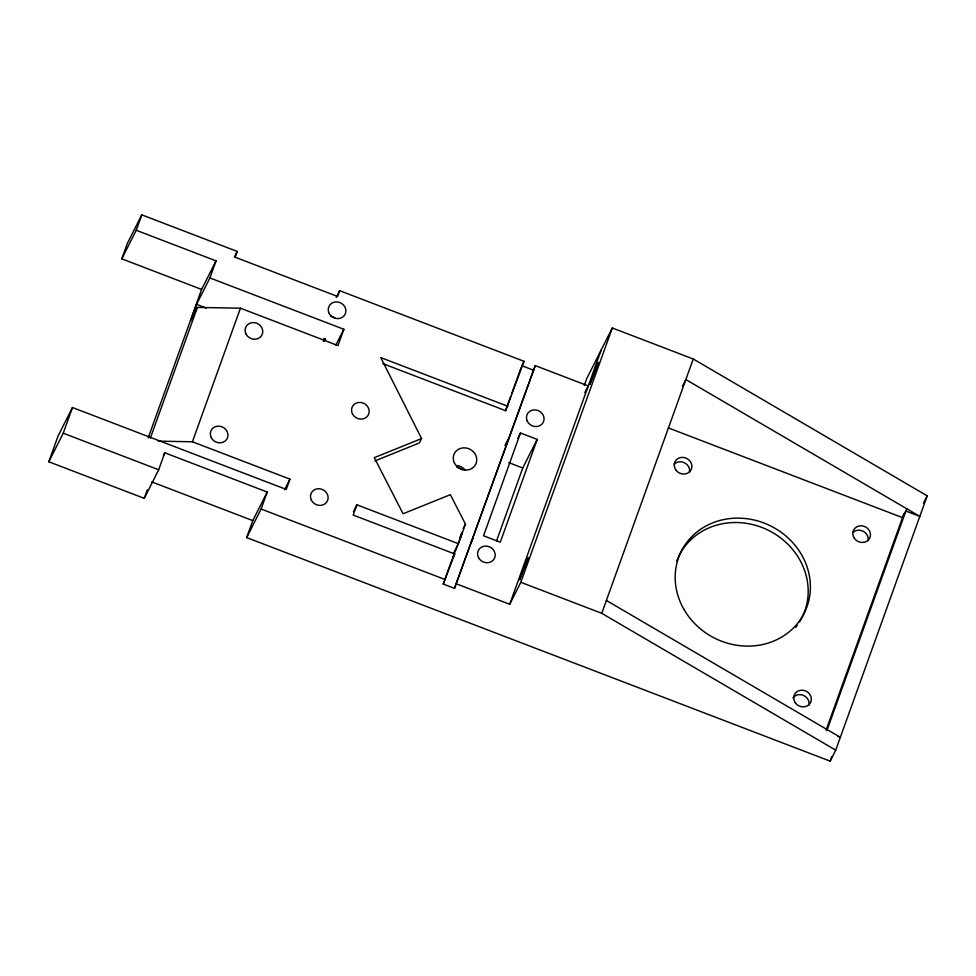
<?xml version="1.0" encoding="UTF-8"?>
<svg xmlns="http://www.w3.org/2000/svg" width="976" height="976" viewBox="0 0 976 976"><rect width="100%" height="100%" fill="white"/><g stroke="black" fill="none" stroke-linecap="round" stroke-linejoin="round"><path stroke-width="1.46" d="M496.613 540.789L522.758 467.98L537.19 439.407L520.464 433.002L517.707 438.444M537.19 439.407L500.285 542.192L483.547 535.787L520.464 433.002M584.282 385.447L586.771 378.529L612.306 327.985L693.241 358.985L927.2 495.832L835.724 750.154L830.173 761.146L246.684 537.593L261.117 509.021L267.229 492.038L164.785 452.791L158.685 469.773L144.253 498.346L48.8 461.782L58.035 436.089L72.468 407.517L286.236 489.415L289.933 479.143L192.406 441.774L158.234 441.164M121.793 258.847L136.225 230.275L216.038 260.848L201.605 289.421L121.793 258.847L127.344 243.427L141.776 214.854L237.217 251.43L235.143 257.225L337.574 296.472L339.66 290.677L524.014 361.303L505.617 410.676L382.787 363.621M48.8 461.782L63.233 433.21L72.468 407.517M136.225 230.275L141.776 214.854M148.132 438.078L201.605 289.421M196.566 304.317L190.71 320.616L197.372 307.428L240.45 308.196L337.977 345.565L343.845 329.266L209.889 277.94L196.566 304.317L206.436 308.099M150.341 438.163L197.372 307.428M209.889 277.94L216.038 260.848M144.253 498.346L147.303 489.854M192.406 441.774L240.45 308.196M246.684 537.593L252.796 520.611L267.229 492.038M507.837 406.272L380.774 357.594L421.571 438.578L374.296 457.659L403.076 513.754L450.351 494.673L465.454 524.1L458.403 543.693L356.899 504.799L353.202 515.084L454.706 553.965L443.25 584.051L454.487 588.357L535.251 365.61L588.272 385.923L584.831 392.73M443.25 584.051L444.275 581.196M445.3 578.341L451.973 559.785M459.977 537.544L461.843 532.371M505.617 410.676L510.668 396.622M511.68 393.804L521.282 367.098M454.487 588.357L535.251 365.61M456.707 583.965L509.728 604.278L601.204 349.957M509.728 604.278L520.83 582.294L612.306 327.985M835.724 750.154L601.753 613.306L693.241 358.985M826.16 729.95L904.008 513.522M826.904 730.524L905.85 511.046L919.807 516.389L685.847 379.542L682.419 386.325M830.173 761.146L831.711 756.851M234.472 256.871L237.217 251.43M163.419 455.511L164.785 452.791M336.22 297.473L339.66 290.677M323.312 341.222L324.618 338.648M324.166 341.441L325.459 338.867M335.854 345.089L343.845 329.266M284.602 489.696L289.933 479.143M353.471 511.607L356.899 504.799M421.571 438.578L419.351 442.97L374.857 460.94M524.014 361.303L521.794 365.695L533.03 370.002M504.995 445.471L508.081 439.359M463.234 528.492L465.454 524.1M461.733 534.445L452.486 558.357L454.706 553.965M453.474 553.453L458.403 543.693M470.749 543.144L472.97 538.752M906.948 508.874L902.519 517.634L668.206 427.866M923.503 503.165L927.2 495.832M325.508 339.258L323.873 338.635M508.813 462.636L522.758 467.98M520.83 582.294L601.753 613.306M63.233 433.21L158.685 469.773M261.117 509.021L445.471 579.659M837.554 736.233L840.348 737.307L606.377 600.46M151.78 481.912L252.796 520.611M456.817 465.503A11.968 10.907 26.8 0 1 464.918 469.773M456.878 467.223A17.946 16.36 26.8 0 1 462.185 469.688M330.388 316.248A8.979 8.174 26.8 0 1 334.731 317.908M797.27 625.287A68.808 62.708 26.8 0 1 795.611 627.47M676.746 560.968A68.808 62.708 26.8 0 1 678.344 557.186M678.93 555.954A68.808 62.708 26.8 0 1 771.016 531.676A68.808 62.708 26.8 0 1 799.564 621.871M852.768 532.615A8.979 8.174 26.8 0 1 863.284 531.31A8.979 8.174 26.8 0 1 868.103 540.704M792.939 697.84A8.979 8.174 26.8 0 1 803.614 695.449A8.979 8.174 26.8 0 1 808.97 705.111M674.233 464.125A8.979 8.174 26.8 0 1 684.774 462.929A8.979 8.174 26.8 0 1 689.483 472.372M519.781 579.073L519.659 579.793L528.272 557.601L519.781 579.073M590.004 383.836L589.882 384.556L598.508 362.364L590.004 383.836M454.499 463.21A11.968 10.907 26.8 0 0 474.836 465.759A11.968 10.907 26.8 0 0 465.686 447.935A11.968 10.907 26.8 0 0 454.499 463.21M478.508 557.589A8.979 8.174 26.8 0 0 493.758 559.504A8.979 8.174 26.8 0 0 486.902 546.133A8.979 8.174 26.8 0 0 478.508 557.589M527.174 420.973A8.979 8.174 26.8 0 0 542.351 423.669A8.979 8.174 26.8 0 0 536.263 410.03A8.979 8.174 26.8 0 0 527.174 420.973M352.47 413.946A8.979 8.174 26.8 0 0 367.72 415.861A8.979 8.174 26.8 0 0 360.864 402.49A8.979 8.174 26.8 0 0 352.47 413.946M246.074 334.097A8.979 8.174 26.8 0 0 261.324 336A8.979 8.174 26.8 0 0 254.468 322.641A8.979 8.174 26.8 0 0 246.074 334.097M211.28 437.675A8.979 8.174 26.8 0 0 226.53 439.578A8.979 8.174 26.8 0 0 219.673 426.219A8.979 8.174 26.8 0 0 211.28 437.675M311.417 500.249A8.979 8.174 26.8 0 0 326.667 502.164A8.979 8.174 26.8 0 0 319.811 488.793A8.979 8.174 26.8 0 0 311.417 500.249M329.205 313.442A8.979 8.174 26.8 0 0 344.455 315.358A8.979 8.174 26.8 0 0 337.598 301.987A8.979 8.174 26.8 0 0 329.205 313.442M854.366 538.288A8.979 8.174 26.8 0 0 869.604 538.313A8.979 8.174 26.8 0 0 861.015 525.783A8.979 8.174 26.8 0 0 854.366 538.288M683.944 609.39A68.808 62.708 26.8 0 0 801.052 618.625A68.808 62.708 26.8 0 0 743.395 518.354A68.808 62.708 26.8 0 0 683.944 609.39M795.233 702.696A8.979 8.174 26.8 0 0 810.47 702.72A8.979 8.174 26.8 0 0 801.882 690.191A8.979 8.174 26.8 0 0 795.233 702.696M675.709 469.785A8.979 8.174 26.8 0 0 690.959 469.981A8.979 8.174 26.8 0 0 682.517 457.366A8.979 8.174 26.8 0 0 675.709 469.785"/></g></svg>
